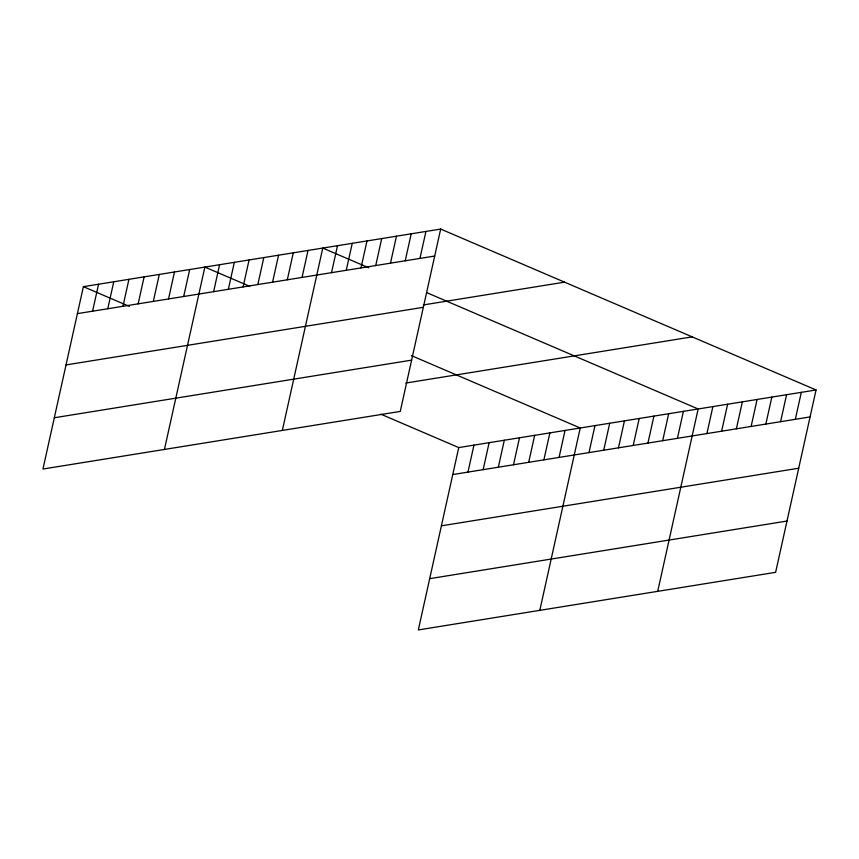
<?xml version="1.0" encoding="UTF-8"?>
<svg xmlns="http://www.w3.org/2000/svg" width="859" height="859" viewBox="0 0 859 859"><rect width="100%" height="100%" fill="white"/><g stroke="black" fill="none" stroke-linecap="round" stroke-linejoin="round"><path stroke-width="1.29" d="M440.678 229.063L83.377 286.67L42.95 469.035L400.251 411.418L440.678 229.063L816.05 389.965L775.623 572.33L418.322 629.937L458.749 447.582L816.05 389.965M92.579 311.194L98.56 284.222M107.772 308.746L113.753 281.773M122.955 306.298L128.936 279.325M138.138 303.85L144.119 276.877M153.321 301.402L159.302 274.429M168.514 298.953L174.484 271.981M183.697 296.505L189.678 269.533M164.434 449.45L204.861 267.085L249.69 286.305M213.623 291.684L219.593 264.712M228.354 289.311L234.335 262.339M243.097 286.927L249.078 259.955M257.829 284.554L263.81 257.582M272.571 282.182L278.552 255.209M287.314 279.798L293.295 252.825M302.046 277.425L308.027 250.452M282.343 430.434L322.769 248.079L368.779 267.793M331.531 272.668L337.501 245.695M346.263 270.295L352.244 243.322M361.005 267.922L366.986 240.95M375.737 265.538L381.718 238.566M390.48 263.165L396.461 236.193M405.223 260.792L411.203 233.82M419.954 258.409L425.935 231.436M467.962 472.106L473.943 445.134M483.145 469.658L489.125 442.675M498.327 467.199L504.308 440.227M513.51 464.751L519.491 437.779M528.693 462.303L534.674 435.33M543.887 459.855L549.867 432.882M559.069 457.407L565.05 430.434M539.806 610.352L580.233 427.986L411.386 355.615M588.995 452.586L594.976 425.613M603.727 450.213L609.707 423.24M618.469 447.829L624.45 420.856M633.212 445.456L639.193 418.483M647.944 443.083L653.924 416.11M662.686 440.699L668.667 413.727M677.429 438.326L683.399 411.354M657.715 591.336L698.142 408.981L426.59 292.575M706.903 433.58L712.884 406.608M721.635 431.197L727.616 404.224M736.378 428.824L742.359 401.851M751.12 426.451L757.101 399.478M765.852 424.067L771.833 397.094M780.595 421.694L786.576 394.721M795.327 419.321L801.307 392.348M77.396 313.642L434.697 256.036M423.304 304.934L564.546 282.16M66.025 364.925L423.326 307.318M54.321 417.753L411.611 360.146M405.738 383.05L692.171 336.868M452.768 474.555L810.069 416.937M441.408 525.826L798.698 468.219M429.693 578.655L786.994 521.048M83.377 286.67L129.387 306.395M380.891 414.199L458.749 447.582"/></g></svg>
